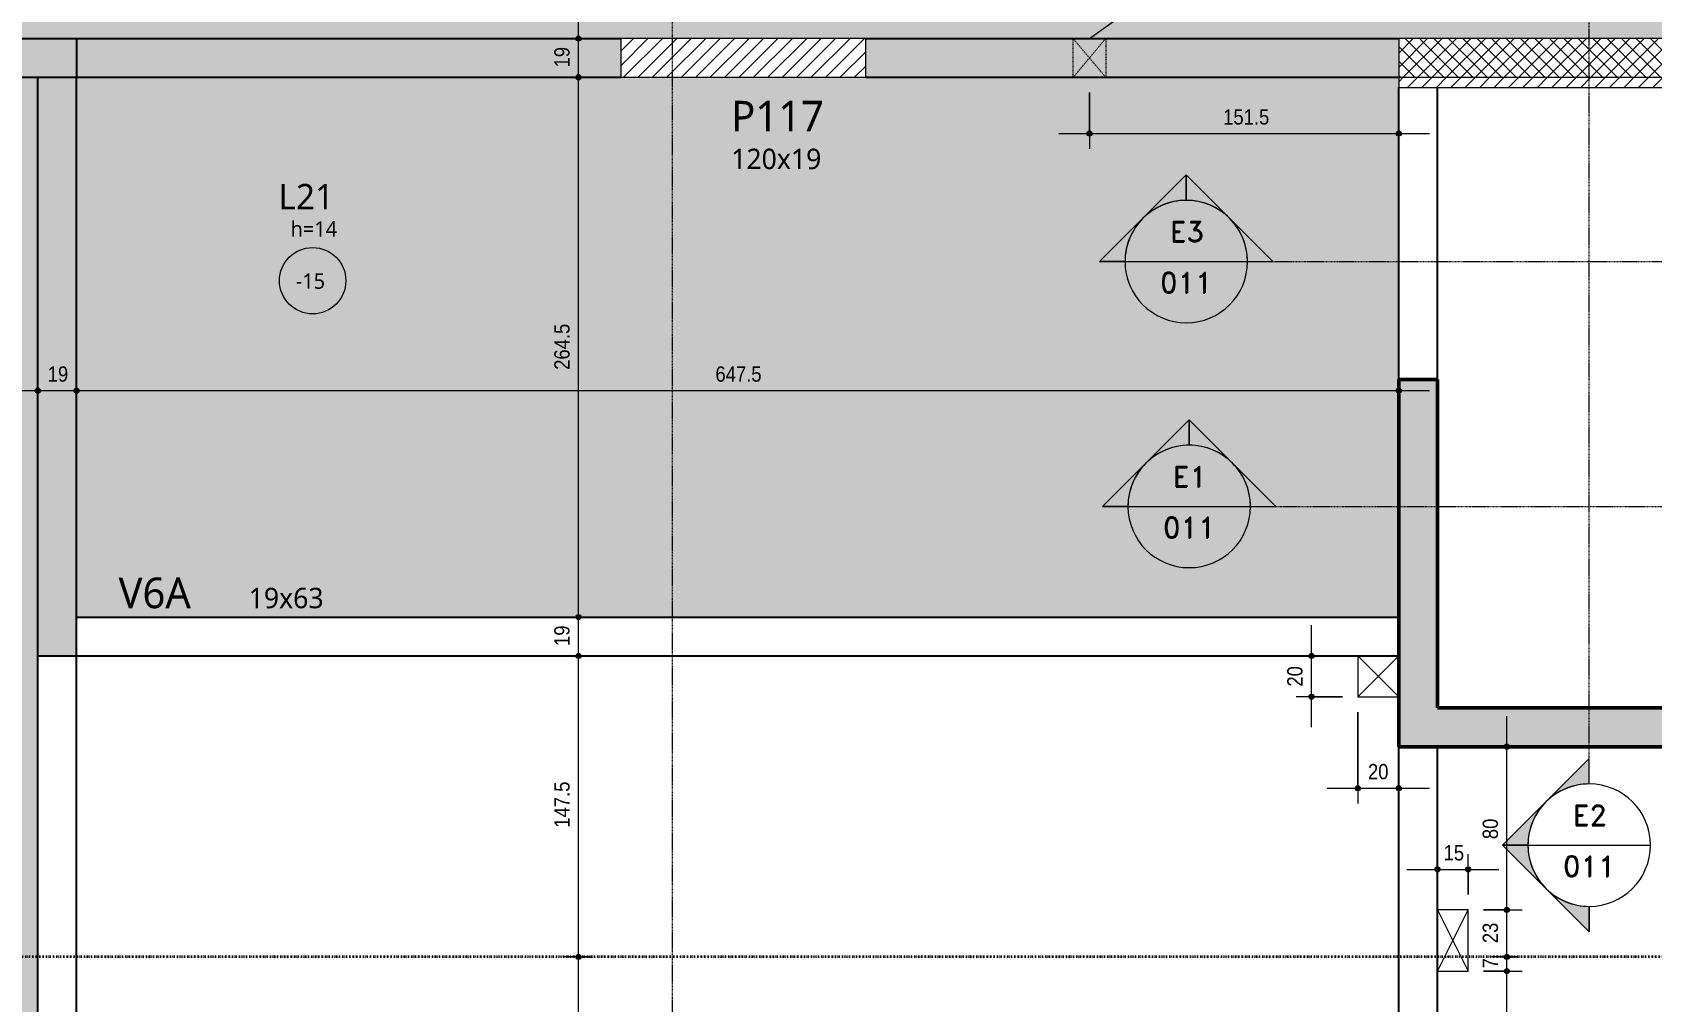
# Model space of a CAD drawing. Header units: centimetres. Extents: x -2136 to 34701, y -1430 to 84208.
# Drawn here: x -964 to -171, y 202 to 677 of the extents above; entities that cross this region are included whole.
import ezdxf

# ---------------------------------------------------------------- set-up
doc = ezdxf.new("R2010")
doc.units = ezdxf.units.CM
for name, pattern in [('Centro de 6 mm', [1.32, 0.6, -0.24, 0.24, -0.24]), ('Dash dot', [1.5875, 0.635, -0.47625, 0, -0.47625]), ('Traço', [0.635, 0.3175, -0.3175])]:
    doc.linetypes.add(name, pattern=pattern)
for name, color, linetype, lineweight in [('A-ANNO-DIMS', 7, 'Continuous', 9), ('A-ANNO-DIMS-50', 7, 'Continuous', 9), ('A-DETL-GENF', 7, 'Continuous', 18), ('A-DETL-THIN', 7, 'Continuous', 18), ('A-FLOR', 7, 'Continuous', 18), ('A-FLOR-IDEN', 7, 'Continuous', 9), ('A-GENM', 7, 'Continuous', 18), ('A-GENM-HDLN', 7, 'Traço', 18), ('A-GENM-IDEN', 7, 'Continuous', 9), ('G-ANNO-SYMB', 7, 'Continuous', 9), ('S-BEAM', 7, 'Continuous', 18), ('S-BEAM-IDEN', 7, 'Continuous', 9), ('S-COLS', 7, 'Continuous', 18), ('S-COLS-IDEN', 7, 'Continuous', 9), ('S-GRID', 7, 'Continuous', 9)]:
    doc.layers.add(name, color=color, linetype=linetype, lineweight=lineweight)
doc.styles.add('Fira Sans_2', font='FiraSans-Regular.ttf', dxfattribs={"width": 0.9, "height": 7.5})
doc.styles.add('Gadugi', font='gadugi.ttf', dxfattribs={"height": 15})
doc.styles.add('Gadugi_1', font='gadugi.ttf', dxfattribs={"height": 10})
doc.styles.add('Gadugi_3', font='gadugi.ttf', dxfattribs={"height": 7.5})
doc.styles.add('Gadugi_4', font='gadugi.ttf', dxfattribs={"height": 12.5})
doc.styles.add('RomanD', font='romand__.ttf', dxfattribs={"height": 10})
doc.dimstyles.new('PED_R80_1_5mm_ACIMA_As_ESQ__R00', dxfattribs={"dimscale": 30.48, "dimtxt": 10.229846, "dimasz": 0.328084, "dimexe": 0.246063, "dimexo": 0.246063, "dimgap": 0.049213, "dimtad": 1, "dimdec": 1, "dimrnd": 0.5, "dimdsep": 46, "dimtxsty": 'Fira Sans_2', "dimblk1": 'DOTSMALL', "dimblk2": 'DOTSMALL', "dimsah": 1, "dimcen": 0.09, "dimdle": 0.492126, "dimazin": 0, "dimtfac": 1, "dimtdec": 4, "dimtix": 1, "dimtmove": 0, "dimatfit": 3, "dimfxl": 1, "dimtvp": 1, "dimtolj": 1, "dimtzin": 0, "dimarcsym": 2})
doc.dimstyles.new('PED_R80_1_5mm_ACIMA_As_ESQ__R00_3', dxfattribs={"dimscale": 30.48, "dimtxt": 10.229846, "dimasz": 0.328084, "dimexe": 0.246063, "dimexo": 0.246063, "dimgap": 0.049213, "dimtad": 1, "dimdec": 1, "dimrnd": 0.5, "dimdsep": 46, "dimtxsty": 'Fira Sans_2', "dimblk1": 'DOTSMALL', "dimblk2": 'DOTSMALL', "dimsah": 1, "dimcen": 0.09, "dimdle": 0.492126, "dimazin": 0, "dimtfac": 1, "dimtdec": 4, "dimtix": 1, "dimtmove": 0, "dimatfit": 3, "dimfxl": 1, "dimtvp": 1, "dimtolj": 1, "dimtzin": 0, "dimarcsym": 2})
pattern_1 = [(45, (0, 0), (-3.535534, 3.535534), [])]

# ---------------------------------------------------------------- blocks, each defined once
blk = doc.blocks.new('PED_FURO_RETANGULAR_R04_2020 _INSTÂNCIA_ - FURO RET-3728078-PL K 100 - FORMA DO 5º PAVIMENTO')
at = {"layer": 'A-GENM-HDLN'}
for p, q in [((-8, 9.5), (8, -9.5)), ((-8, -9.5), (8, 9.5)), ((-8, -9.5), (-8, 9.5)), ((8, 9.5), (8, -9.5))]:
    blk.add_line(p, q, dxfattribs=at)
blk = doc.blocks.new('PED_TAG_LAJE_R01 - TÍTULO_ESPESSURA_REBAIXO-2413107-PL K 100 - FORMA DO 5º PAVIMENTO')
at = {"layer": 'A-FLOR-IDEN'}
blk.add_circle((-0.046, -0.667), 0.325, dxfattribs=at)
blk = doc.blocks.new('Corte - M_Cabeça do corte - Preenchida-2060824-PL K 100 - FORMA DO 5º PAVIMENTO')
at = {"layer": 'G-ANNO-SYMB'}
h = blk.add_hatch(color=256, dxfattribs=at)
edge = h.paths.add_edge_path(flags=0)
edge.add_line((-0.6, 0.849), (-0.6, 0.6))
edge.add_arc((-0.6, 0), 0.6, 90, 135)
edge.add_line((-1.024, 0.424), (-0.6, 0.849))
h = blk.add_hatch(color=256, dxfattribs=at)
edge = h.paths.add_edge_path(flags=0)
edge.add_line((-0.6, 0.849), (-0.176, 0.424))
edge.add_arc((-0.6, 0), 0.6, 45, 90)
edge.add_line((-0.6, 0.6), (-0.6, 0.849))
h = blk.add_hatch(color=256, dxfattribs=at)
edge = h.paths.add_edge_path(flags=0)
edge.add_line((-1.449, 0), (-1.024, 0.424))
edge.add_arc((-0.6, 0), 0.6, 135, 180)
edge.add_line((-1.2, 0), (-1.449, 0))
h = blk.add_hatch(color=256, dxfattribs=at)
edge = h.paths.add_edge_path(flags=0)
edge.add_line((0.249, 0), (0, 0))
edge.add_arc((-0.6, 0), 0.6, 360, 405)
edge.add_line((-0.176, 0.424), (0.249, 0))
for p, q in [((-0.6, 0.849), (-1.449, 0)), ((-0.6, 0.849), (-1.024, 0.424)), ((-0.6, 0.849), (0.249, 0)), ((-0.6, 0.6), (-0.6, 0.849)), ((-0.6, 0.849), (-0.6, 0.6)), ((-0.176, 0.424), (-0.6, 0.849)), ((-1.024, 0.424), (-1.449, 0)), ((0.249, 0), (-0.176, 0.424)), ((-1.449, 0), (-1.2, 0)), ((0, 0), (0.249, 0)), ((-1.2, 0), (-1.449, 0)), ((0, 0), (0.249, 0))]:
    blk.add_line(p, q, dxfattribs=at)
for start, end in [(360, 180), (90, 135), (45, 90), (135, 180), (360, 45), (180, 360)]:
    blk.add_arc((-0.6, 0), 0.6, start, end, dxfattribs=at)
blk = doc.blocks.new('DIMBLOCK76-PL K 100 - FORMA DO 5º PAVIMENTO')
at = {"layer": 'A-ANNO-DIMS-50', "true_color": 0x000032}
h = blk.add_hatch(color=178, dxfattribs=at)
edge = h.paths.add_edge_path(flags=0)
edge.add_arc((-696.69, 223.75), 1.25, 0, 360)
h = blk.add_hatch(color=178, dxfattribs=at)
edge = h.paths.add_edge_path(flags=0)
edge.add_arc((-696.69, 123.75), 1.25, 0, 360)
at = {"layer": 'A-ANNO-DIMS-50', "color": 178, "true_color": 0x000032}
for p, q in [((-690.96, 223.75), (-704.19, 223.75)), ((-696.69, 123.75), (-696.69, 223.75)), ((-696.69, 223.75), (-690.96, 223.75)), ((-683.5, 123.75), (-704.19, 123.75)), ((-696.69, 123.75), (-683.5, 123.75))]:
    blk.add_line(p, q, dxfattribs=at)
for centre in [(-696.69, 223.75), (-696.69, 123.75)]:
    blk.add_circle(centre, 1.25, dxfattribs=at)
at = {"layer": 'A-ANNO-DIMS-50', "color": 0, "insert": (-708.57, 166.27), "char_height": 7.5, "width": 17.9416, "attachment_point": 1, "rotation": 90, "line_spacing_factor": 1.049215, "style": 'Fira Sans_2'}
blk.add_mtext('100', dxfattribs=at)
blk = doc.blocks.new('_DotSmall')
at = {"color": 0, "linetype": 'ByBlock', "const_width": 0.5}
blk.add_lwpolyline([(-0.0625, 0, 1), (0.0625, 0, 1)], format="xyb", close=True, dxfattribs=at)
blk = doc.blocks.new('DIMBLOCK77-PL K 100 - FORMA DO 5º PAVIMENTO')
at = {"layer": 'A-ANNO-DIMS-50', "true_color": 0x000032}
h = blk.add_hatch(color=178, dxfattribs=at)
edge = h.paths.add_edge_path(flags=0)
edge.add_arc((-696.69, 371.25), 1.25, 0, 360)
h = blk.add_hatch(color=178, dxfattribs=at)
edge = h.paths.add_edge_path(flags=0)
edge.add_arc((-696.69, 223.75), 1.25, 0, 360)
at = {"layer": 'A-ANNO-DIMS-50', "color": 178, "true_color": 0x000032}
for p, q in [((-690.96, 371.25), (-704.19, 371.25)), ((-696.69, 223.75), (-696.69, 371.25)), ((-696.69, 371.25), (-690.96, 371.25)), ((-690.96, 223.75), (-704.19, 223.75)), ((-696.69, 223.75), (-690.96, 223.75))]:
    blk.add_line(p, q, dxfattribs=at)
for centre in [(-696.69, 371.25), (-696.69, 223.75)]:
    blk.add_circle(centre, 1.25, dxfattribs=at)
at = {"layer": 'A-ANNO-DIMS-50', "color": 0, "insert": (-708.57, 287.07), "char_height": 7.5, "width": 25.0238, "attachment_point": 1, "rotation": 90, "line_spacing_factor": 1.049215, "style": 'Fira Sans_2'}
blk.add_mtext('147.5', dxfattribs=at)
blk = doc.blocks.new('DIMBLOCK78-PL K 100 - FORMA DO 5º PAVIMENTO')
at = {"layer": 'A-ANNO-DIMS-50', "true_color": 0x000032}
h = blk.add_hatch(color=178, dxfattribs=at)
edge = h.paths.add_edge_path(flags=0)
edge.add_arc((-696.69, 390.25), 1.25, 0, 360)
h = blk.add_hatch(color=178, dxfattribs=at)
edge = h.paths.add_edge_path(flags=0)
edge.add_arc((-696.69, 371.25), 1.25, 0, 360)
at = {"layer": 'A-ANNO-DIMS-50', "color": 178, "true_color": 0x000032}
for p, q in [((-690.96, 390.25), (-704.19, 390.25)), ((-696.69, 371.25), (-696.69, 390.25)), ((-696.69, 390.25), (-690.96, 390.25)), ((-690.96, 371.25), (-704.19, 371.25)), ((-696.69, 371.25), (-690.96, 371.25))]:
    blk.add_line(p, q, dxfattribs=at)
for centre in [(-696.69, 390.25), (-696.69, 371.25)]:
    blk.add_circle(centre, 1.25, dxfattribs=at)
at = {"layer": 'A-ANNO-DIMS-50', "color": 0, "insert": (-708.57, 376.09), "char_height": 7.5, "width": 11.1741, "attachment_point": 1, "rotation": 90, "line_spacing_factor": 1.049215, "style": 'Fira Sans_2'}
blk.add_mtext('19', dxfattribs=at)
blk = doc.blocks.new('DIMBLOCK79-PL K 100 - FORMA DO 5º PAVIMENTO')
at = {"layer": 'A-ANNO-DIMS-50', "true_color": 0x000032}
h = blk.add_hatch(color=178, dxfattribs=at)
edge = h.paths.add_edge_path(flags=0)
edge.add_arc((-696.69, 654.75), 1.25, 0, 360)
h = blk.add_hatch(color=178, dxfattribs=at)
edge = h.paths.add_edge_path(flags=0)
edge.add_arc((-696.69, 390.25), 1.25, 0, 360)
at = {"layer": 'A-ANNO-DIMS-50', "color": 178, "true_color": 0x000032}
for p, q in [((-690.96, 654.75), (-704.19, 654.75)), ((-696.69, 390.25), (-696.69, 654.75)), ((-696.69, 654.75), (-690.96, 654.75)), ((-690.96, 390.25), (-704.19, 390.25)), ((-696.69, 390.25), (-690.96, 390.25))]:
    blk.add_line(p, q, dxfattribs=at)
for centre in [(-696.69, 654.75), (-696.69, 390.25)]:
    blk.add_circle(centre, 1.25, dxfattribs=at)
at = {"layer": 'A-ANNO-DIMS-50', "color": 0, "insert": (-708.57, 511.42), "char_height": 7.5, "width": 26.5976, "attachment_point": 1, "rotation": 90, "line_spacing_factor": 1.049215, "style": 'Fira Sans_2'}
blk.add_mtext('264.5', dxfattribs=at)
blk = doc.blocks.new('DIMBLOCK80-PL K 100 - FORMA DO 5º PAVIMENTO')
at = {"layer": 'A-ANNO-DIMS-50', "true_color": 0x000032}
h = blk.add_hatch(color=178, dxfattribs=at)
edge = h.paths.add_edge_path(flags=0)
edge.add_arc((-696.69, 673.75), 1.25, 0, 360)
h = blk.add_hatch(color=178, dxfattribs=at)
edge = h.paths.add_edge_path(flags=0)
edge.add_arc((-696.69, 654.75), 1.25, 0, 360)
at = {"layer": 'A-ANNO-DIMS-50', "color": 178, "true_color": 0x000032}
for p, q in [((-690.96, 673.75), (-704.19, 673.75)), ((-696.69, 654.75), (-696.69, 673.75)), ((-696.69, 673.75), (-690.96, 673.75)), ((-690.96, 654.75), (-704.19, 654.75)), ((-696.69, 654.75), (-690.96, 654.75))]:
    blk.add_line(p, q, dxfattribs=at)
for centre in [(-696.69, 673.75), (-696.69, 654.75)]:
    blk.add_circle(centre, 1.25, dxfattribs=at)
at = {"layer": 'A-ANNO-DIMS-50', "color": 0, "insert": (-708.57, 659.59), "char_height": 7.5, "width": 11.1741, "attachment_point": 1, "rotation": 90, "line_spacing_factor": 1.049215, "style": 'Fira Sans_2'}
blk.add_mtext('19', dxfattribs=at)
blk = doc.blocks.new('DIMBLOCK81-PL K 100 - FORMA DO 5º PAVIMENTO')
at = {"layer": 'A-ANNO-DIMS-50', "true_color": 0x000032}
h = blk.add_hatch(color=178, dxfattribs=at)
edge = h.paths.add_edge_path(flags=0)
edge.add_arc((-696.69, 946.91), 1.25, 0, 360)
h = blk.add_hatch(color=178, dxfattribs=at)
edge = h.paths.add_edge_path(flags=0)
edge.add_arc((-696.69, 673.75), 1.25, 0, 360)
at = {"layer": 'A-ANNO-DIMS-50', "color": 178, "true_color": 0x000032}
for p, q in [((-640.92, 946.91), (-704.19, 946.91)), ((-696.69, 673.75), (-696.69, 946.91)), ((-696.69, 946.91), (-640.92, 946.91)), ((-690.96, 673.75), (-704.19, 673.75)), ((-696.69, 673.75), (-690.96, 673.75))]:
    blk.add_line(p, q, dxfattribs=at)
for centre in [(-696.69, 946.91), (-696.69, 673.75)]:
    blk.add_circle(centre, 1.25, dxfattribs=at)
at = {"layer": 'A-ANNO-DIMS-50', "color": 0, "insert": (-708.57, 803.38), "char_height": 7.5, "width": 16.6825, "attachment_point": 1, "rotation": 90, "line_spacing_factor": 1.049215, "style": 'Fira Sans_2'}
blk.add_mtext('273', dxfattribs=at)
blk = doc.blocks.new('DIMBLOCK396-PL K 100 - FORMA DO 5º PAVIMENTO')
at = {"layer": 'A-ANNO-DIMS-50', "true_color": 0x000032}
h = blk.add_hatch(color=178, dxfattribs=at)
edge = h.paths.add_edge_path(flags=0)
edge.add_arc((-1006.5, 501.21), 1.25, 0, 360)
h = blk.add_hatch(color=178, dxfattribs=at)
edge = h.paths.add_edge_path(flags=0)
edge.add_arc((-961.5, 501.21), 1.25, 0, 360)
at = {"layer": 'A-ANNO-DIMS-50', "color": 178, "true_color": 0x000032}
for p, q in [((-1006.5, 495.48), (-1006.5, 508.71)), ((-961.5, 495.48), (-961.5, 508.71)), ((-1006.5, 501.21), (-961.5, 501.21)), ((-1006.5, 501.21), (-1006.5, 495.48)), ((-961.5, 501.21), (-961.5, 495.48))]:
    blk.add_line(p, q, dxfattribs=at)
for centre in [(-1006.5, 501.21), (-961.5, 501.21)]:
    blk.add_circle(centre, 1.25, dxfattribs=at)
at = {"layer": 'A-ANNO-DIMS-50', "color": 0, "insert": (-988.98, 513.1), "char_height": 7.5, "width": 11.9611, "attachment_point": 1, "line_spacing_factor": 1.049215, "style": 'Fira Sans_2'}
blk.add_mtext('45', dxfattribs=at)
blk = doc.blocks.new('DIMBLOCK397-PL K 100 - FORMA DO 5º PAVIMENTO')
at = {"layer": 'A-ANNO-DIMS-50', "true_color": 0x000032}
h = blk.add_hatch(color=178, dxfattribs=at)
edge = h.paths.add_edge_path(flags=0)
edge.add_arc((-961.5, 501.21), 1.25, 0, 360)
h = blk.add_hatch(color=178, dxfattribs=at)
edge = h.paths.add_edge_path(flags=0)
edge.add_arc((-942.5, 501.21), 1.25, 0, 360)
at = {"layer": 'A-ANNO-DIMS-50', "color": 178, "true_color": 0x000032}
for p, q in [((-961.5, 495.48), (-961.5, 508.71)), ((-942.5, 495.48), (-942.5, 508.71)), ((-961.5, 501.21), (-942.5, 501.21)), ((-961.5, 501.21), (-961.5, 495.48)), ((-942.5, 501.21), (-942.5, 495.48))]:
    blk.add_line(p, q, dxfattribs=at)
for centre in [(-961.5, 501.21), (-942.5, 501.21)]:
    blk.add_circle(centre, 1.25, dxfattribs=at)
at = {"layer": 'A-ANNO-DIMS-50', "color": 0, "insert": (-956.66, 513.1), "char_height": 7.5, "width": 11.1741, "attachment_point": 1, "line_spacing_factor": 1.049215, "style": 'Fira Sans_2'}
blk.add_mtext('19', dxfattribs=at)
blk = doc.blocks.new('DIMBLOCK398-PL K 100 - FORMA DO 5º PAVIMENTO')
at = {"layer": 'A-ANNO-DIMS-50', "true_color": 0x000032}
h = blk.add_hatch(color=178, dxfattribs=at)
edge = h.paths.add_edge_path(flags=0)
edge.add_arc((-942.5, 501.21), 1.25, 0, 360)
h = blk.add_hatch(color=178, dxfattribs=at)
edge = h.paths.add_edge_path(flags=0)
edge.add_arc((-295, 501.21), 1.25, 0, 360)
at = {"layer": 'A-ANNO-DIMS-50', "color": 178, "true_color": 0x000032}
for p, q in [((-942.5, 495.48), (-942.5, 508.71)), ((-295, 495.48), (-295, 508.71)), ((-942.5, 501.21), (-280, 501.21)), ((-942.5, 501.21), (-942.5, 495.48)), ((-295, 501.21), (-295, 495.48))]:
    blk.add_line(p, q, dxfattribs=at)
for centre in [(-942.5, 501.21), (-295, 501.21)]:
    blk.add_circle(centre, 1.25, dxfattribs=at)
at = {"layer": 'A-ANNO-DIMS-50', "color": 0, "insert": (-629.64, 513.1), "char_height": 7.5, "width": 26.1255, "attachment_point": 1, "line_spacing_factor": 1.049215, "style": 'Fira Sans_2'}
blk.add_mtext('647.5', dxfattribs=at)
blk = doc.blocks.new('DIMBLOCK503-PL K 100 - FORMA DO 5º PAVIMENTO')
at = {"layer": 'A-ANNO-DIMS-50', "true_color": 0x000032}
h = blk.add_hatch(color=178, dxfattribs=at)
edge = h.paths.add_edge_path(flags=0)
edge.add_arc((-241.99, 216.75), 1.25, 0, 360)
h = blk.add_hatch(color=178, dxfattribs=at)
edge = h.paths.add_edge_path(flags=0)
edge.add_arc((-241.99, 164.75), 1.25, 0, 360)
at = {"layer": 'A-ANNO-DIMS-50', "color": 178, "true_color": 0x000032}
for p, q in [((-253.5, 216.75), (-234.49, 216.75)), ((-241.99, 216.75), (-253.5, 216.75)), ((-241.99, 164.75), (-241.99, 216.75)), ((-253.5, 164.75), (-234.49, 164.75)), ((-241.99, 164.75), (-253.5, 164.75))]:
    blk.add_line(p, q, dxfattribs=at)
for centre in [(-241.99, 216.75), (-241.99, 164.75)]:
    blk.add_circle(centre, 1.25, dxfattribs=at)
at = {"layer": 'A-ANNO-DIMS-50', "color": 0, "insert": (-253.88, 185.96), "char_height": 7.5, "width": 11.4889, "attachment_point": 1, "rotation": 90, "line_spacing_factor": 1.049215, "style": 'Fira Sans_2'}
blk.add_mtext('52', dxfattribs=at)
blk = doc.blocks.new('DIMBLOCK504-PL K 100 - FORMA DO 5º PAVIMENTO')
at = {"layer": 'A-ANNO-DIMS-50', "true_color": 0x000032}
h = blk.add_hatch(color=178, dxfattribs=at)
edge = h.paths.add_edge_path(flags=0)
edge.add_arc((-241.99, 223.75), 1.25, 0, 360)
h = blk.add_hatch(color=178, dxfattribs=at)
edge = h.paths.add_edge_path(flags=0)
edge.add_arc((-241.99, 216.75), 1.25, 0, 360)
at = {"layer": 'A-ANNO-DIMS-50', "color": 178, "true_color": 0x000032}
for p, q in [((-236.26, 223.75), (-249.49, 223.75)), ((-241.99, 216.75), (-241.99, 223.75)), ((-241.99, 223.75), (-236.26, 223.75)), ((-253.5, 216.75), (-234.49, 216.75)), ((-241.99, 216.75), (-253.5, 216.75))]:
    blk.add_line(p, q, dxfattribs=at)
for centre in [(-241.99, 223.75), (-241.99, 216.75)]:
    blk.add_circle(centre, 1.25, dxfattribs=at)
at = {"layer": 'A-ANNO-DIMS-50', "color": 0, "insert": (-253.88, 218.09), "char_height": 7.5, "width": 5.1936, "attachment_point": 1, "rotation": 90, "line_spacing_factor": 1.049215, "style": 'Fira Sans_2'}
blk.add_mtext('7', dxfattribs=at)
blk = doc.blocks.new('DIMBLOCK505-PL K 100 - FORMA DO 5º PAVIMENTO')
at = {"layer": 'A-ANNO-DIMS-50', "true_color": 0x000032}
h = blk.add_hatch(color=178, dxfattribs=at)
edge = h.paths.add_edge_path(flags=0)
edge.add_arc((-241.99, 246.75), 1.25, 0, 360)
h = blk.add_hatch(color=178, dxfattribs=at)
edge = h.paths.add_edge_path(flags=0)
edge.add_arc((-241.99, 223.75), 1.25, 0, 360)
at = {"layer": 'A-ANNO-DIMS-50', "color": 178, "true_color": 0x000032}
for p, q in [((-253.5, 246.75), (-234.49, 246.75)), ((-241.99, 246.75), (-253.5, 246.75)), ((-241.99, 223.75), (-241.99, 246.75)), ((-236.26, 223.75), (-249.49, 223.75)), ((-241.99, 223.75), (-236.26, 223.75))]:
    blk.add_line(p, q, dxfattribs=at)
for centre in [(-241.99, 246.75), (-241.99, 223.75)]:
    blk.add_circle(centre, 1.25, dxfattribs=at)
at = {"layer": 'A-ANNO-DIMS-50', "color": 0, "insert": (-253.88, 230.46), "char_height": 7.5, "width": 11.4889, "attachment_point": 1, "rotation": 90, "line_spacing_factor": 1.049215, "style": 'Fira Sans_2'}
blk.add_mtext('23', dxfattribs=at)
blk = doc.blocks.new('DIMBLOCK506-PL K 100 - FORMA DO 5º PAVIMENTO')
at = {"layer": 'A-ANNO-DIMS-50', "true_color": 0x000032}
h = blk.add_hatch(color=178, dxfattribs=at)
edge = h.paths.add_edge_path(flags=0)
edge.add_arc((-241.99, 326.75), 1.25, 0, 360)
h = blk.add_hatch(color=178, dxfattribs=at)
edge = h.paths.add_edge_path(flags=0)
edge.add_arc((-241.99, 246.75), 1.25, 0, 360)
at = {"layer": 'A-ANNO-DIMS-50', "color": 178, "true_color": 0x000032}
for p, q in [((-241.99, 246.75), (-241.99, 341.75)), ((-236.26, 326.75), (-249.49, 326.75)), ((-241.99, 326.75), (-236.26, 326.75)), ((-253.5, 246.75), (-234.49, 246.75)), ((-241.99, 246.75), (-253.5, 246.75))]:
    blk.add_line(p, q, dxfattribs=at)
for centre in [(-241.99, 326.75), (-241.99, 246.75)]:
    blk.add_circle(centre, 1.25, dxfattribs=at)
at = {"layer": 'A-ANNO-DIMS-50', "color": 0, "insert": (-253.88, 281.44), "char_height": 7.5, "width": 12.748, "attachment_point": 1, "rotation": 90, "line_spacing_factor": 1.049215, "style": 'Fira Sans_2'}
blk.add_mtext('80', dxfattribs=at)
blk = doc.blocks.new('DIMBLOCK507-PL K 100 - FORMA DO 5º PAVIMENTO')
at = {"layer": 'A-ANNO-DIMS-50', "true_color": 0x000032}
h = blk.add_hatch(color=178, dxfattribs=at)
edge = h.paths.add_edge_path(flags=0)
edge.add_arc((-276, 266.61), 1.25, 0, 360)
h = blk.add_hatch(color=178, dxfattribs=at)
edge = h.paths.add_edge_path(flags=0)
edge.add_arc((-261, 266.61), 1.25, 0, 360)
at = {"layer": 'A-ANNO-DIMS-50', "color": 178, "true_color": 0x000032}
for p, q in [((-276, 260.88), (-276, 274.11)), ((-261, 254.25), (-261, 274.11)), ((-291, 266.61), (-246, 266.61)), ((-276, 266.61), (-276, 260.88)), ((-261, 266.61), (-261, 254.25))]:
    blk.add_line(p, q, dxfattribs=at)
for centre in [(-276, 266.61), (-261, 266.61)]:
    blk.add_circle(centre, 1.25, dxfattribs=at)
at = {"layer": 'A-ANNO-DIMS-50', "color": 0, "insert": (-273.02, 278.5), "char_height": 7.5, "width": 10.8594, "attachment_point": 1, "line_spacing_factor": 1.049215, "style": 'Fira Sans_2'}
blk.add_mtext('15', dxfattribs=at)
blk = doc.blocks.new('DIMBLOCK508-PL K 100 - FORMA DO 5º PAVIMENTO')
at = {"layer": 'A-ANNO-DIMS-50', "true_color": 0x000032}
h = blk.add_hatch(color=178, dxfattribs=at)
edge = h.paths.add_edge_path(flags=0)
edge.add_arc((-337.72, 371.25), 1.25, 0, 360)
h = blk.add_hatch(color=178, dxfattribs=at)
edge = h.paths.add_edge_path(flags=0)
edge.add_arc((-337.72, 351.23), 1.25, 0, 360)
at = {"layer": 'A-ANNO-DIMS-50', "color": 178, "true_color": 0x000032}
for p, q in [((-337.72, 336.23), (-337.72, 386.25)), ((-331.99, 371.25), (-345.22, 371.25)), ((-337.72, 371.25), (-331.99, 371.25)), ((-322.51, 351.23), (-345.22, 351.23)), ((-337.72, 351.23), (-322.51, 351.23))]:
    blk.add_line(p, q, dxfattribs=at)
for centre in [(-337.72, 371.25), (-337.72, 351.23)]:
    blk.add_circle(centre, 1.25, dxfattribs=at)
at = {"layer": 'A-ANNO-DIMS-50', "color": 0, "insert": (-349.6, 356.19), "char_height": 7.5, "width": 12.1184, "attachment_point": 1, "rotation": 90, "line_spacing_factor": 1.049215, "style": 'Fira Sans_2'}
blk.add_mtext('20', dxfattribs=at)
blk = doc.blocks.new('DIMBLOCK509-PL K 100 - FORMA DO 5º PAVIMENTO')
at = {"layer": 'A-ANNO-DIMS-50', "true_color": 0x000032}
h = blk.add_hatch(color=178, dxfattribs=at)
edge = h.paths.add_edge_path(flags=0)
edge.add_arc((-315.01, 306.39), 1.25, 0, 360)
h = blk.add_hatch(color=178, dxfattribs=at)
edge = h.paths.add_edge_path(flags=0)
edge.add_arc((-295, 306.39), 1.25, 0, 360)
at = {"layer": 'A-ANNO-DIMS-50', "color": 178, "true_color": 0x000032}
for p, q in [((-315.01, 343.73), (-315.01, 298.89)), ((-315.01, 306.39), (-315.01, 343.73)), ((-295, 300.66), (-295, 313.89)), ((-330.01, 306.39), (-280, 306.39)), ((-295, 306.39), (-295, 300.66))]:
    blk.add_line(p, q, dxfattribs=at)
for centre in [(-315.01, 306.39), (-295, 306.39)]:
    blk.add_circle(centre, 1.25, dxfattribs=at)
at = {"layer": 'A-ANNO-DIMS-50', "color": 0, "insert": (-310.05, 318.28), "char_height": 7.5, "width": 12.1184, "attachment_point": 1, "line_spacing_factor": 1.049215, "style": 'Fira Sans_2'}
blk.add_mtext('20', dxfattribs=at)
blk = doc.blocks.new('DIMBLOCK510-PL K 100 - FORMA DO 5º PAVIMENTO')
at = {"layer": 'A-ANNO-DIMS-50', "true_color": 0x000032}
h = blk.add_hatch(color=178, dxfattribs=at)
edge = h.paths.add_edge_path(flags=0)
edge.add_arc((-446.47, 627.2), 1.25, 0, 360)
h = blk.add_hatch(color=178, dxfattribs=at)
edge = h.paths.add_edge_path(flags=0)
edge.add_arc((-295, 627.2), 1.25, 0, 360)
at = {"layer": 'A-ANNO-DIMS-50', "color": 178, "true_color": 0x000032}
for p, q in [((-446.47, 647.25), (-446.47, 619.7)), ((-446.47, 627.2), (-446.47, 647.25)), ((-295, 621.47), (-295, 634.7)), ((-461.47, 627.2), (-280, 627.2)), ((-295, 627.2), (-295, 621.47))]:
    blk.add_line(p, q, dxfattribs=at)
for centre in [(-446.47, 627.2), (-295, 627.2)]:
    blk.add_circle(centre, 1.25, dxfattribs=at)
at = {"layer": 'A-ANNO-DIMS-50', "color": 0, "insert": (-380.97, 639.09), "char_height": 7.5, "width": 24.5516, "attachment_point": 1, "line_spacing_factor": 1.049215, "style": 'Fira Sans_2'}
blk.add_mtext('151.5', dxfattribs=at)

msp = doc.modelspace()

# ---------------------------------------------------------------- hatches: boundary and pattern name
at = {"layer": 'A-DETL-GENF', "true_color": 0x808080}
h = msp.add_hatch(dxfattribs=at)
h.set_pattern_fill('FP_1', color=8, style=0, pattern_type=2)
h.set_pattern_definition(pattern_1)
h.paths.add_polyline_path([(-676, 654.75), (-556, 654.75), (-556, 673.75), (-676, 673.75)], flags=0)
at = {"layer": 'A-DETL-GENF', "true_color": 0x0000ff}
h = msp.add_hatch(dxfattribs=at)
h.set_pattern_fill('FP_2', color=5, style=0, pattern_type=2)
h.set_pattern_definition([(45, (0, 0), (-3.535534, 3.535534), []), (135, (0, 0), (-3.535534, -3.535534), [])])
h.paths.add_polyline_path([(-60, 654.75), (-60, 673.75), (-295, 673.75), (-295, 654.75)], flags=0)
at = {"layer": 'A-DETL-GENF', "true_color": 0x808080}
h = msp.add_hatch(dxfattribs=at)
h.set_pattern_fill('FP_1', color=8, style=0, pattern_type=2)
h.set_pattern_definition(pattern_1)
h.paths.add_polyline_path([(-60, 649.75), (-60, 654.75), (-295, 654.75), (-295, 649.75)], flags=0)
at = {"layer": 'A-FLOR', "true_color": 0xfcd5b4}
h = msp.add_hatch(color=254, dxfattribs=at)
h.paths.add_polyline_path([(1076.55, 673.75), (1116.5, 673.75), (1116.5, 684.75), (1276.5, 684.75), (1276.5, 679.75), (1711.5, 679.75), (1711.5, 673.75), (1788.5, 673.75), (1788.5, 827.75), (1739.48, 827.75), (1739.19, 822.54), (1737.38, 811.51), (1734.37, 800.66), (1730.2, 790.2), (1724.92, 780.25), (1718.61, 770.93), (1711.31, 762.34), (1703.14, 754.6), (1693.94, 747.65), (1684.53, 741.98), (1674.31, 737.25), (1663.63, 733.66), (1652.64, 731.24), (1641.04, 730.02), (1630.18, 730.02), (1618.99, 731.24), (1607.99, 733.66), (1597.32, 737.25), (1587.1, 741.98), (1577.45, 747.79), (1568.48, 754.6), (1560.31, 762.34), (1553.02, 770.93), (1546.7, 780.25), (1541.42, 790.2), (1537.26, 800.66), (1534.24, 811.51), (1532.42, 822.62), (1532.14, 827.75), (-506.82, 827.75), (-513.31, 821.01), (-524.39, 811.3), (-536.25, 802.56), (-548.81, 794.86), (-561.98, 788.25), (-575.66, 782.77), (-589.76, 778.47), (-604.16, 775.38), (-618.78, 773.52), (-633.5, 772.91), (-648.22, 773.54), (-662.84, 775.41), (-677.24, 778.51), (-691.33, 782.83), (-705, 788.31), (-718.56, 795.18), (-730.72, 802.65), (-742.57, 811.4), (-753.65, 821.12), (-760.02, 827.75), (-1787.5, 827.75), (-1787.5, 673.75), (-1662, 673.75), (-1662, 679.75), (-1383.5, 679.75), (-1383.5, 684.75), (-1115.5, 684.75), (-1115.5, 673.75), (962.5, 673.75)], flags=0)
h.paths.add_polyline_path([(1630.58, 744.02), (1641.44, 744.06), (1651.44, 745.23), (1661.62, 747.65), (1671.46, 751.23), (1680.81, 755.92), (1689.56, 761.67), (1697.57, 768.4), (1704.76, 776.01), (1711.01, 784.41), (1716.24, 793.47), (1720.38, 803.08), (1723.39, 813.11), (1725.2, 823.42), (1725.46, 827.75), (1546.17, 827.75), (1546.42, 823.42), (1548.24, 813.11), (1551.4, 802.71), (1555.38, 793.47), (1560.62, 784.41), (1566.87, 776.01), (1574.13, 768.34), (1582.07, 761.67), (1590.81, 755.92), (1600.16, 751.23), (1610, 747.65), (1620.18, 745.23), (1630.18, 744.06)], flags=0)
h.paths.add_polyline_path([(-633.42, 786.91), (-619.47, 787.51), (-605.63, 789.34), (-592.01, 792.36), (-578.7, 796.55), (-565.8, 801.9), (-553.42, 808.34), (-541.5, 815.95), (-530.57, 824.34), (-526.85, 827.75), (-739.93, 827.69), (-736.26, 824.34), (-725.19, 815.84), (-713.42, 808.34), (-701.04, 801.9), (-688.14, 796.55), (-674.83, 792.36), (-661.2, 789.34), (-647.36, 787.51), (-633.5, 786.91)], flags=0)
for points in [[(-975, -342.25), (-961.5, -342.25), (-961.5, 654.75), (-1115.5, 654.75), (-1115.5, -342.25)], [(-942.5, 390.25), (-295, 390.25), (-295, 654.75), (-942.5, 654.75), (-942.5, 585.35)]]:
    msp.add_hatch(color=254, dxfattribs=at).paths.add_polyline_path(points, flags=0)
at = {"layer": 'S-BEAM', "true_color": 0xfcd5b4}
for points in [[(-975, 654.75), (-942.5, 654.75), (-942.5, 673.75), (-1115.5, 673.75), (-1115.5, 654.75)], [(-769.84, 654.75), (-676, 654.75), (-676, 673.75), (-942.5, 673.75), (-942.5, 654.75)], [(-359.54, 654.75), (-295, 654.75), (-295, 673.75), (-556, 673.75), (-556, 654.75)], [(-942.5, 371.25), (-942.5, 654.75), (-961.5, 654.75), (-961.5, 371.25)]]:
    msp.add_hatch(color=254, dxfattribs=at).paths.add_polyline_path(points, flags=0)
at = {"layer": 'S-COLS', "true_color": 0x808080}
msp.add_hatch(color=8, dxfattribs=at).paths.add_polyline_path([(-295, 326.75), (-60, 326.75), (-60, 345.75), (-276, 345.75), (-276, 506.75), (-295, 506.75)], flags=0)

# ---------------------------------------------------------------- linework, layer by layer
at = {"lineweight": 18}
for p, q in [((-315.01, 351.23), (-295, 371.25)), ((-315.01, 371.25), (-295, 351.23)), ((-276, 216.76), (-261, 246.74)), ((-276, 246.74), (-261, 216.76))]:
    msp.add_line(p, q, dxfattribs=at)
at = {"layer": 'A-DETL-THIN'}
for p, q in [((-676, 673.75), (-676, 654.75)), ((-556, 673.75), (-676, 673.75)), ((-556, 654.75), (-556, 673.75)), ((-295, 673.75), (-295, 654.75)), ((-60, 673.75), (-295, 673.75)), ((-676, 654.75), (-556, 654.75)), ((-295, 654.75), (-295, 649.75)), ((-295, 654.75), (-60, 654.75)), ((-295, 649.75), (-60, 649.75))]:
    msp.add_line(p, q, dxfattribs=at)
at = {"layer": 'A-FLOR'}
for p, q in [((-315.01, 371.25), (-315.01, 351.23)), ((-315.01, 351.23), (-295, 351.23)), ((-261, 246.75), (-276, 246.75)), ((-261, 216.75), (-261, 246.75)), ((-276, 216.75), (-261, 216.75))]:
    msp.add_line(p, q, dxfattribs=at)
at = {"layer": 'A-GENM-IDEN'}
msp.add_line((-446.47, 673.75), (-404.6, 703.98), dxfattribs=at)
at = {"layer": 'G-ANNO-SYMB', "linetype": 'Centro de 6 mm'}
for p, q in [((-650.73, -1286.69), (-650.73, 1653.28)), ((-201.7, 308.49), (-201.7, 719.48)), ((-369.05, 564.47), (408.07, 564.47)), ((-367.6, 444.47), (409.9, 444.47))]:
    msp.add_line(p, q, dxfattribs=at)
at = {"layer": 'G-ANNO-SYMB'}
for p, q in [((-429.05, 564.47), (-369.05, 564.47)), ((-427.6, 444.47), (-367.6, 444.47)), ((-231.7, 278.49), (-171.7, 278.49))]:
    msp.add_line(p, q, dxfattribs=at)
at = {"layer": 'S-BEAM', "lineweight": 25}
for p, q in [((-1115.5, 673.75), (-942.5, 673.75)), ((-942.5, 673.75), (-676, 673.75)), ((-942.5, 673.75), (-942.5, 654.75)), ((-556, 673.75), (-295, 673.75)), ((-1115.5, 654.75), (-942.5, 654.75)), ((-961.5, 371.25), (-961.5, 654.75)), ((-942.5, 654.75), (-676, 654.75)), ((-942.5, 371.25), (-942.5, 654.75)), ((-556, 654.75), (-295, 654.75)), ((-295, 506.75), (-295, 649.75)), ((-276, 506.75), (-276, 649.75)), ((-942.5, 390.25), (-295, 390.25)), ((-961.5, 13.75), (-961.5, 371.25)), ((-961.5, 371.25), (-942.5, 371.25)), ((-942.5, 13.75), (-942.5, 371.25)), ((-942.5, 371.25), (-295, 371.25)), ((-295, 13.75), (-295, 326.75)), ((-276, 13.75), (-276, 326.75))]:
    msp.add_line(p, q, dxfattribs=at)
at = {"layer": 'S-COLS', "lineweight": 50}
for p, q in [((-295, 326.75), (-295, 506.75)), ((-295, 506.75), (-276, 506.75)), ((-276, 506.75), (-276, 345.75)), ((-276, 345.75), (-60, 345.75)), ((-60, 326.75), (-295, 326.75))]:
    msp.add_line(p, q, dxfattribs=at)
at = {"layer": 'S-GRID', "color": 114, "linetype": 'Dash dot', "lineweight": 35, "true_color": 0x00b050}
msp.add_line((1962.5, 223.75), (-2070.84, 223.75), dxfattribs=at)

# ---------------------------------------------------------------- block references
at = {"layer": 'A-FLOR-IDEN', "xscale": 49.99999999999998, "yscale": 49.99999999999998, "zscale": 49.99999999999998}
msp.add_blockref('PED_TAG_LAJE_R01 - TÍTULO_ESPESSURA_REBAIXO-2413107-PL K 100 - FORMA DO 5º PAVIMENTO', (-824.6, 588.42), dxfattribs=at)
at = {"layer": 'A-GENM', "linetype": 'Traço'}
msp.add_blockref('PED_FURO_RETANGULAR_R04_2020 _INSTÂNCIA_ - FURO RET-3728078-PL K 100 - FORMA DO 5º PAVIMENTO', (-446.47, 664.25), dxfattribs=at)
at = {"layer": 'G-ANNO-SYMB', "xscale": 49.99999999999998, "yscale": 49.99999999999998, "zscale": 49.99999999999998}
for p in [(-369.05, 564.47), (-367.6, 444.47)]:
    msp.add_blockref('Corte - M_Cabeça do corte - Preenchida-2060824-PL K 100 - FORMA DO 5º PAVIMENTO', p, dxfattribs=at)
at = {"layer": 'G-ANNO-SYMB', "xscale": 49.99999999999998, "yscale": 49.99999999999998, "zscale": 49.99999999999998, "rotation": 90}
msp.add_blockref('Corte - M_Cabeça do corte - Preenchida-2060824-PL K 100 - FORMA DO 5º PAVIMENTO', (-201.7, 308.49), dxfattribs=at)

# ---------------------------------------------------------------- texts
at = {"layer": 'A-FLOR-IDEN', "attachment_point": 1}
for s, insert, char_height, width, style in [('L21', (-843.62, 602.51), 12.5, 33.27, 'Gadugi_4'), ('h=14', (-837.73, 584.22), 7.5, 29.6624, 'Gadugi_3'), ('-15', (-835.14, 558.65), 7.5, 18.8397, 'Gadugi_3')]:
    msp.add_mtext(s, dxfattribs=dict(at, insert=insert, char_height=char_height, width=width, style=style))
at = {"layer": 'G-ANNO-SYMB', "char_height": 10, "attachment_point": 1, "style": 'RomanD'}
for s, insert, width in [('E3', (-407.09, 584.09), 22.0464), ('011', (-411.87, 559.14), 33.6709), ('E1', (-405.64, 464.09), 22.0464), ('011', (-410.42, 439.14), 33.6709), ('E2', (-209.74, 298.11), 22.0464), ('011', (-214.52, 273.17), 33.6709)]:
    msp.add_mtext(s, dxfattribs=dict(at, insert=insert, width=width))
at = {"layer": 'S-BEAM-IDEN', "attachment_point": 1}
for s, insert, char_height, width, style in [('V6A', (-921.94, 409.6), 15, 46.4979, 'Gadugi'), ('19x63', (-858.23, 404.59), 10, 44.8945, 'Gadugi_1')]:
    msp.add_mtext(s, dxfattribs=dict(at, insert=insert, char_height=char_height, width=width, style=style))
at = {"layer": 'S-COLS-IDEN', "attachment_point": 1}
for s, insert, char_height, width, style in [('P117', (-621.91, 643.23), 15, 56.519, 'Gadugi'), ('120x19', (-621.91, 619.77), 10, 54.1139, 'Gadugi_1')]:
    msp.add_mtext(s, dxfattribs=dict(at, insert=insert, char_height=char_height, width=width, style=style))

# ---------------------------------------------------------------- dimensions: what is measured, and where the dimension line sits
at = {"layer": 'A-ANNO-DIMS', "color": 178, "true_color": 0x000032}
for base, p1, p2, dimstyle, override, picture, middle in [((-696.69, 946.91), (-698.46, 673.75), (-633.42, 946.91), 'PED_R80_1_5mm_ACIMA_As_ESQ__R00', {"dimpost": '<>', "dimfxl": 280.791043}, 'DIMBLOCK81-PL K 100 - FORMA DO 5º PAVIMENTO', (-702, 810.33)), ((-696.69, 673.75), (-698.46, 654.75), (-698.46, 673.75), 'PED_R80_1_5mm_ACIMA_As_ESQ__R00', {"dimpost": '<>', "dimfxl": 19}, 'DIMBLOCK80-PL K 100 - FORMA DO 5º PAVIMENTO', (-702.06, 664.25)), ((-696.69, 654.75), (-698.46, 390.25), (-698.46, 654.75), 'PED_R80_1_5mm_ACIMA_As_ESQ__R00', {"dimpost": '<>', "dimfxl": 264.5}, 'DIMBLOCK79-PL K 100 - FORMA DO 5º PAVIMENTO', (-702, 522.5)), ((-696.69, 390.25), (-698.46, 371.25), (-698.46, 390.25), 'PED_R80_1_5mm_ACIMA_As_ESQ__R00', {"dimpost": '<>', "dimfxl": 19}, 'DIMBLOCK78-PL K 100 - FORMA DO 5º PAVIMENTO', (-702.06, 380.75)), ((-337.72, 371.25), (-315.01, 351.23), (-339.49, 371.25), 'PED_R80_1_5mm_ACIMA_As_ESQ__R00_3', {"dimpost": '<>', "dimfxl": 31.620676}, 'DIMBLOCK508-PL K 100 - FORMA DO 5º PAVIMENTO', (-343.03, 361.24)), ((-696.69, 371.25), (-698.46, 223.75), (-698.46, 371.25), 'PED_R80_1_5mm_ACIMA_As_ESQ__R00', {"dimpost": '<>', "dimfxl": 147.5}, 'DIMBLOCK77-PL K 100 - FORMA DO 5º PAVIMENTO', (-702, 297.5)), ((-241.99, 326.75), (-261, 246.75), (-243.76, 326.75), 'PED_R80_1_5mm_ACIMA_As_ESQ__R00_3', {"dimpost": '<>', "dimfxl": 81.83829}, 'DIMBLOCK506-PL K 100 - FORMA DO 5º PAVIMENTO', (-247.31, 286.75)), ((-241.99, 246.75), (-243.76, 223.75), (-261, 246.75), 'PED_R80_1_5mm_ACIMA_As_ESQ__R00_3', {"dimpost": '<>', "dimfxl": 28.744463}, 'DIMBLOCK505-PL K 100 - FORMA DO 5º PAVIMENTO', (-247.31, 235.25)), ((-696.69, 223.75), (-676, 123.75), (-698.46, 223.75), 'PED_R80_1_5mm_ACIMA_As_ESQ__R00', {"dimpost": '<>', "dimfxl": 102.490418}, 'DIMBLOCK76-PL K 100 - FORMA DO 5º PAVIMENTO', (-702, 173.75)), ((-241.99, 223.75), (-261, 216.75), (-243.76, 223.75), 'PED_R80_1_5mm_ACIMA_As_ESQ__R00_3', {"dimpost": '<>', "dimfxl": 18.609684}, 'DIMBLOCK504-PL K 100 - FORMA DO 5º PAVIMENTO', (-247.29, 220.25)), ((-241.99, 216.75), (-261, 164.75), (-261, 216.75), 'PED_R80_1_5mm_ACIMA_As_ESQ__R00_3', {"dimpost": '<>', "dimfxl": 51.998733}, 'DIMBLOCK503-PL K 100 - FORMA DO 5º PAVIMENTO', (-247.31, 190.75))]:
    dim = msp.add_linear_dim(base=base, p1=p1, p2=p2, angle=90, dimstyle=dimstyle, override=override, dxfattribs=at)
    dim.commit()
    dim.dimension.update_dxf_attribs({"geometry": picture, "text_midpoint": middle})
for base, p1, p2, override, picture, middle in [((-295, 627.2), (-446.47, 654.75), (-295, 628.97), {"dimpost": '<>', "dimfxl": 153.649546}, 'DIMBLOCK510-PL K 100 - FORMA DO 5º PAVIMENTO', (-370.74, 632.52)), ((-961.5, 501.21), (-1006.5, 502.98), (-961.5, 502.98), {"dimpost": '<>', "dimfxl": 45}, 'DIMBLOCK396-PL K 100 - FORMA DO 5º PAVIMENTO', (-984, 506.53)), ((-942.5, 501.21), (-961.5, 502.98), (-942.5, 502.98), {"dimpost": '<>', "dimfxl": 19}, 'DIMBLOCK397-PL K 100 - FORMA DO 5º PAVIMENTO', (-952, 506.58)), ((-295, 501.21), (-942.5, 502.98), (-295, 502.98), {"dimpost": '<>', "dimfxl": 647.500022}, 'DIMBLOCK398-PL K 100 - FORMA DO 5º PAVIMENTO', (-618.75, 506.53)), ((-295, 306.39), (-315.01, 351.23), (-295, 308.16), {"dimpost": '<>', "dimfxl": 47.491033}, 'DIMBLOCK509-PL K 100 - FORMA DO 5º PAVIMENTO', (-305, 311.71)), ((-261, 266.61), (-276, 268.38), (-261, 246.75), {"dimpost": '<>', "dimfxl": 26.322131}, 'DIMBLOCK507-PL K 100 - FORMA DO 5º PAVIMENTO', (-268.5, 271.93))]:
    dim = msp.add_linear_dim(base=base, p1=p1, p2=p2, dimstyle='PED_R80_1_5mm_ACIMA_As_ESQ__R00_3', override=override, dxfattribs=at)
    dim.commit()
    dim.dimension.update_dxf_attribs({"geometry": picture, "text_midpoint": middle})

doc.saveas('drawing.dxf')
